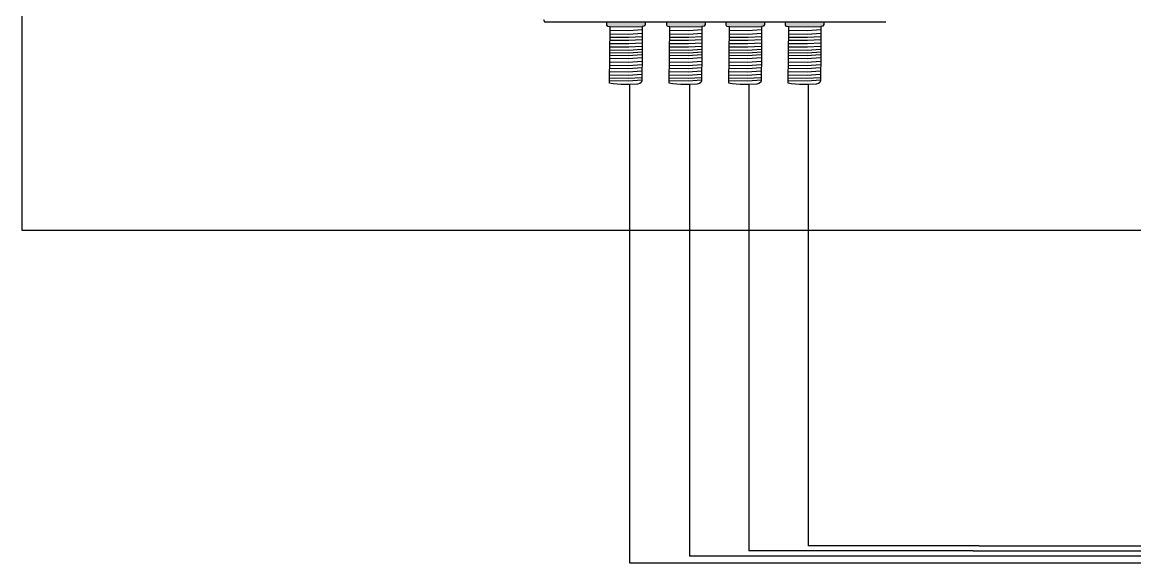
# Model space of a CAD drawing. Header units: millimetres. Extents: x 8076 to 10926, y 4783 to 8520.
# Drawn here: x 8076 to 9011, y 5637 to 6091 of the extents above; entities that cross this region are included whole.
import ezdxf

# ---------------------------------------------------------------- set-up
doc = ezdxf.new("R2010")
doc.units = ezdxf.units.MM
doc.layers.add('ANOTACIONES', color=250, linetype='Continuous')
doc.layers.add('CABLES', color=10, linetype='Continuous', lineweight=25)

# ---------------------------------------------------------------- blocks, each defined once
blk = doc.blocks.new('747701')
at = {"linetype": 'Continuous', "true_color": 0x000000}
h = blk.add_hatch(color=18, dxfattribs=at)
h.dxf.hatch_style = 1
h.paths.add_polyline_path([(7.59, 14.5), (-1.42, 14.5), (-1.42, 13.8), (-1.23, 13.54), (-0.65, 13.39), (6.86, 13.52), (7.37, 13.59), (7.59, 13.96)])
at = {"linetype": 'Continuous'}
h = blk.add_hatch(color=1, dxfattribs=at)
h.dxf.hatch_style = 1
h.paths.add_polyline_path([(21.64, 13.96), (21.64, 14.5), (12.63, 14.5), (12.63, 13.8), (12.83, 13.54), (13.4, 13.39), (20.92, 13.52), (21.42, 13.59)])
h = blk.add_hatch(color=3, dxfattribs=at)
h.dxf.hatch_style = 1
h.paths.add_polyline_path([(35.61, 14.5), (26.6, 14.5), (26.61, 13.8), (26.8, 13.54), (27.37, 13.39), (34.89, 13.52), (35.39, 13.59), (35.61, 13.96)])
at = {"linetype": 'Continuous', "true_color": 0xf8d731}
h = blk.add_hatch(color=40, dxfattribs=at)
h.dxf.hatch_style = 1
h.paths.add_polyline_path([(49.58, 14.5), (40.57, 14.5), (40.58, 13.8), (40.77, 13.54), (41.35, 13.39), (48.86, 13.52), (49.37, 13.59), (49.58, 13.96)])
at = {"linetype": 'Continuous'}
for p, q in [((64.13, 14.5), (-15.95, 14.5)), ((-1.42, 13.8), (-1.42, 14.5)), ((-1.23, 13.54), (-1.42, 13.8)), ((-0.65, 13.39), (-1.23, 13.54)), ((-0.74, 6.77), (-0.65, 13.39)), ((7.37, 13.59), (6.86, 13.52)), ((6.86, 13.52), (6.86, 7.35)), ((7.59, 13.96), (7.37, 13.59)), ((7.59, 14.5), (7.59, 13.96)), ((12.63, 13.8), (12.63, 14.5)), ((12.83, 13.54), (12.63, 13.8)), ((13.4, 13.39), (12.83, 13.54)), ((13.31, 6.77), (13.4, 13.39)), ((21.42, 13.59), (20.92, 13.52)), ((20.92, 13.52), (20.92, 7.35)), ((21.64, 13.96), (21.42, 13.59)), ((21.64, 14.5), (21.64, 13.96)), ((26.61, 13.8), (26.6, 14.5)), ((26.8, 13.54), (26.61, 13.8)), ((27.37, 13.39), (26.8, 13.54)), ((27.29, 6.77), (27.37, 13.39)), ((35.39, 13.59), (34.89, 13.52)), ((34.89, 13.52), (34.89, 7.35)), ((35.61, 13.96), (35.39, 13.59)), ((35.61, 14.5), (35.61, 13.96)), ((40.58, 13.8), (40.57, 14.5)), ((40.77, 13.54), (40.58, 13.8)), ((41.35, 13.39), (40.77, 13.54)), ((41.26, 6.77), (41.35, 13.39)), ((49.37, 13.59), (48.86, 13.52)), ((48.86, 13.52), (48.86, 7.35)), ((49.58, 13.96), (49.37, 13.59)), ((49.58, 14.5), (49.58, 13.96)), ((-0.83, 0.16), (-0.74, 6.78)), ((6.86, 7.35), (6.78, 0.74)), ((6.86, 7.35), (6.86, 7.35)), ((13.22, 0.16), (13.31, 6.78)), ((20.92, 7.35), (20.83, 0.74)), ((20.92, 7.35), (20.92, 7.35)), ((27.2, 0.16), (27.29, 6.78)), ((34.89, 7.35), (34.8, 0.74)), ((34.89, 7.35), (34.89, 7.35)), ((41.17, 0.16), (41.26, 6.78)), ((48.86, 7.35), (48.77, 0.74)), ((48.86, 7.35), (48.86, 7.35)), ((0, 0), (-0.83, 0.16)), ((1.88, -0.12), (0, 0)), ((6.29, 0.12), (5.75, -0.03)), ((6.62, 0.34), (6.29, 0.12)), ((6.78, 0.74), (6.62, 0.34)), ((6.78, 0.74), (6.78, 0.74)), ((14.05, 0), (13.22, 0.16)), ((15.93, -0.12), (14.05, 0)), ((20.34, 0.12), (19.8, -0.03)), ((20.68, 0.34), (20.34, 0.12)), ((20.83, 0.74), (20.68, 0.34)), ((20.83, 0.74), (20.83, 0.74)), ((28.02, 0), (27.2, 0.16)), ((29.9, -0.12), (28.02, 0)), ((34.31, 0.12), (33.78, -0.03)), ((34.65, 0.34), (34.31, 0.12)), ((34.8, 0.74), (34.65, 0.34)), ((34.8, 0.74), (34.8, 0.74)), ((42, 0), (41.17, 0.16)), ((43.87, -0.12), (42, 0)), ((48.28, 0.12), (47.75, -0.03)), ((48.62, 0.34), (48.28, 0.12)), ((48.77, 0.74), (48.62, 0.34)), ((48.77, 0.74), (48.77, 0.74)), ((3.9, -0.15), (1.88, -0.12)), ((5.75, -0.03), (3.9, -0.15)), ((17.95, -0.15), (15.93, -0.12)), ((19.8, -0.03), (17.95, -0.15)), ((31.92, -0.15), (29.9, -0.12)), ((33.78, -0.03), (31.92, -0.15)), ((45.9, -0.15), (43.87, -0.12)), ((47.75, -0.03), (45.9, -0.15))]:
    blk.add_line(p, q, dxfattribs=at)
for points in [[(-0.65, 13.39), (6.86, 13.52)], [(13.4, 13.39), (20.92, 13.52)], [(27.37, 13.39), (34.89, 13.52)], [(41.35, 13.39), (48.86, 13.52)], [(-0.69, 10.32), (3.73, 10.26), (6.83, 10.47)], [(-0.68, 11.02), (3.74, 10.96), (6.84, 11.17)], [(-0.67, 11.81), (3.75, 11.74), (6.85, 11.95)], [(-0.66, 12.66), (3.76, 12.59), (6.86, 12.81)], [(13.36, 10.32), (17.78, 10.26), (20.89, 10.47)], [(13.37, 11.02), (17.79, 10.96), (20.9, 11.17)], [(13.38, 11.81), (17.8, 11.74), (20.91, 11.95)], [(13.39, 12.66), (17.81, 12.59), (20.92, 12.81)], [(27.33, 10.32), (31.75, 10.26), (34.86, 10.47)], [(27.34, 11.02), (31.76, 10.96), (34.87, 11.17)], [(27.35, 11.81), (31.77, 11.74), (34.88, 11.95)], [(27.36, 12.66), (31.79, 12.59), (34.89, 12.81)], [(41.31, 11.02), (45.74, 10.96), (48.84, 11.17)], [(41.31, 10.32), (45.73, 10.26), (48.83, 10.47)], [(41.33, 11.81), (45.75, 11.74), (48.85, 11.95)], [(41.34, 12.66), (45.76, 12.59), (48.86, 12.81)], [(-0.72, 8.02), (3.7, 7.96), (6.8, 8.17)], [(-0.71, 8.76), (3.71, 8.7), (6.81, 8.91)], [(-0.7, 9.54), (3.72, 9.48), (6.82, 9.69)], [(13.33, 8.02), (17.75, 7.96), (20.85, 8.17)], [(13.34, 8.76), (17.76, 8.7), (20.86, 8.91)], [(13.35, 9.54), (17.77, 9.48), (20.88, 9.69)], [(27.3, 8.02), (31.72, 7.96), (34.83, 8.17)], [(27.31, 8.76), (31.73, 8.7), (34.84, 8.91)], [(27.32, 9.54), (31.74, 9.48), (34.85, 9.69)], [(41.27, 8.02), (45.7, 7.96), (48.8, 8.17)], [(41.28, 8.76), (45.71, 8.7), (48.81, 8.91)], [(41.29, 9.54), (45.72, 9.48), (48.82, 9.69)], [(-0.76, 5.2), (3.66, 5.13), (6.76, 5.34)], [(-0.75, 6.05), (3.67, 5.98), (6.78, 6.2)], [(-0.74, 6.78), (3.65, 6.71), (6.73, 6.92)], [(-0.66, 7.42), (3.76, 7.35), (6.86, 7.57)], [(13.29, 5.2), (17.71, 5.13), (20.82, 5.34)], [(13.3, 6.05), (17.73, 5.98), (20.83, 6.2)], [(13.31, 6.78), (17.71, 6.71), (20.78, 6.92)], [(13.39, 7.42), (17.81, 7.35), (20.92, 7.57)], [(27.26, 5.2), (31.69, 5.13), (34.79, 5.34)], [(27.28, 6.05), (31.7, 5.98), (34.8, 6.2)], [(27.29, 6.78), (31.68, 6.71), (34.75, 6.92)], [(27.36, 7.42), (31.79, 7.35), (34.89, 7.57)], [(41.24, 5.2), (45.66, 5.13), (48.76, 5.34)], [(41.25, 6.05), (45.67, 5.98), (48.77, 6.2)], [(41.26, 6.78), (45.65, 6.71), (48.72, 6.92)], [(41.34, 7.42), (45.76, 7.35), (48.86, 7.57)], [(-0.79, 2.93), (3.63, 2.87), (6.73, 3.08)], [(-0.78, 3.71), (3.64, 3.65), (6.75, 3.86)], [(-0.77, 4.41), (3.65, 4.35), (6.75, 4.56)], [(13.26, 2.93), (17.68, 2.87), (20.79, 3.08)], [(13.27, 3.71), (17.69, 3.65), (20.8, 3.86)], [(13.28, 4.41), (17.7, 4.35), (20.81, 4.56)], [(27.23, 2.93), (31.66, 2.87), (34.76, 3.08)], [(27.24, 3.71), (31.67, 3.65), (34.77, 3.86)], [(27.25, 4.41), (31.68, 4.35), (34.78, 4.56)], [(41.21, 2.93), (45.63, 2.87), (48.73, 3.08)], [(41.22, 3.71), (45.64, 3.65), (48.74, 3.86)], [(41.23, 4.41), (45.65, 4.35), (48.75, 4.56)], [(-0.81, 1.41), (3.61, 1.35), (6.71, 1.56)], [(-0.8, 2.15), (3.62, 2.09), (6.72, 2.3)], [(-0.75, 0.81), (3.67, 0.74), (6.78, 0.95)], [(13.24, 1.41), (17.66, 1.35), (20.77, 1.56)], [(13.25, 2.15), (17.67, 2.09), (20.78, 2.3)], [(13.3, 0.81), (17.73, 0.74), (20.83, 0.95)], [(27.21, 1.41), (31.64, 1.35), (34.74, 1.56)], [(27.22, 2.15), (31.65, 2.09), (34.75, 2.3)], [(27.28, 0.81), (31.7, 0.74), (34.8, 0.95)], [(41.19, 1.41), (45.61, 1.35), (48.71, 1.56)], [(41.2, 2.15), (45.62, 2.09), (48.72, 2.3)], [(41.25, 0.81), (45.67, 0.74), (48.77, 0.95)]]:
    blk.add_lwpolyline(points, dxfattribs=at)
blk.add_arc((-15.4, 15.29), 0.956, 188.8066, 235.2042, dxfattribs=at)
blk = doc.blocks.new('747701_QUATTRO_10_Sin_[CAD07180375]')
at = {"linetype": 'Continuous'}
blk.add_blockref('747701', (71.31, -0.16), dxfattribs=at)

msp = doc.modelspace()

# ---------------------------------------------------------------- linework, layer by layer
at = {"layer": 'ANOTACIONES'}
msp.add_lwpolyline([(8076.37, 6742.58), (9714.11, 6742.58), (9714.11, 5915.79), (8076.37, 5915.79)], close=True, dxfattribs=at)
at = {"layer": 'CABLES'}
for p, q in [((8586.71, 6038.21), (8586.71, 5636.75)), ((8636.93, 6038.21), (8636.93, 5642.27)), ((8686.87, 6038.21), (8686.87, 5646.71)), ((8736.8, 6038.21), (8736.8, 5651.05)), ((8875.42, 5646.71), (8686.87, 5646.71)), ((8880.35, 5651.05), (8736.8, 5651.05)), ((8875.42, 5646.71), (10048.23, 5646.71)), ((8880.35, 5651.05), (10053.16, 5651.05)), ((8870.35, 5642.27), (8636.93, 5642.27)), ((10043.16, 5642.27), (8870.35, 5642.27)), ((8586.71, 5636.75), (8865.34, 5636.75)), ((8865.34, 5636.75), (10038.16, 5636.75))]:
    msp.add_line(p, q, dxfattribs=at)

# ---------------------------------------------------------------- block references
at = {"xscale": 3.573873079973572, "yscale": 3.573873079973572, "zscale": 3.573873079973572}
msp.add_blockref('747701_QUATTRO_10_Sin_[CAD07180375]', (8317.93, 6039.35), dxfattribs=at)

doc.saveas('drawing.dxf')
